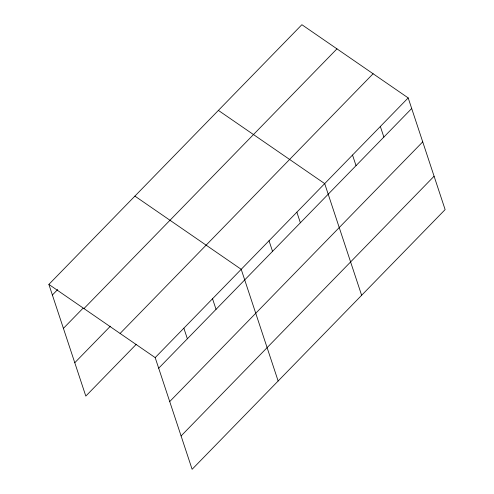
<?xml version="1.0" encoding="UTF-8"?>
<svg xmlns="http://www.w3.org/2000/svg" width="494" height="494" viewBox="0 0 494 494"><rect width="100%" height="100%" fill="white"/><g stroke="black" fill="none" stroke-linecap="round" stroke-linejoin="round"><path stroke-width="0.74" d="M48.875 284.408L301.883 24.7L408.186 97.911L445.125 209.592L192.117 469.3L155.184 357.619L48.875 284.408L85.814 396.089L136.258 344.306M52.383 295.004L57.693 289.552M63.417 328.362L83.06 308.194M83.961 308.565L336.964 48.857M74.779 362.732L110.36 326.213M120.104 333.456L373.106 73.748M155.184 357.619L408.186 97.911M158.691 368.215L411.693 108.507M169.72 401.573L422.722 141.864M181.088 435.943L434.09 176.234M218.391 110.403L324.694 183.614L361.633 295.295M134.899 196.106L241.208 269.316L278.141 380.998M380.355 126.476L383.863 137.073M352.525 155.048L356.032 165.644M296.863 212.179L300.371 222.775M269.032 240.751L272.54 251.347M212.531 298.753L216.039 309.349M183.861 328.183L187.362 338.779"/></g></svg>
